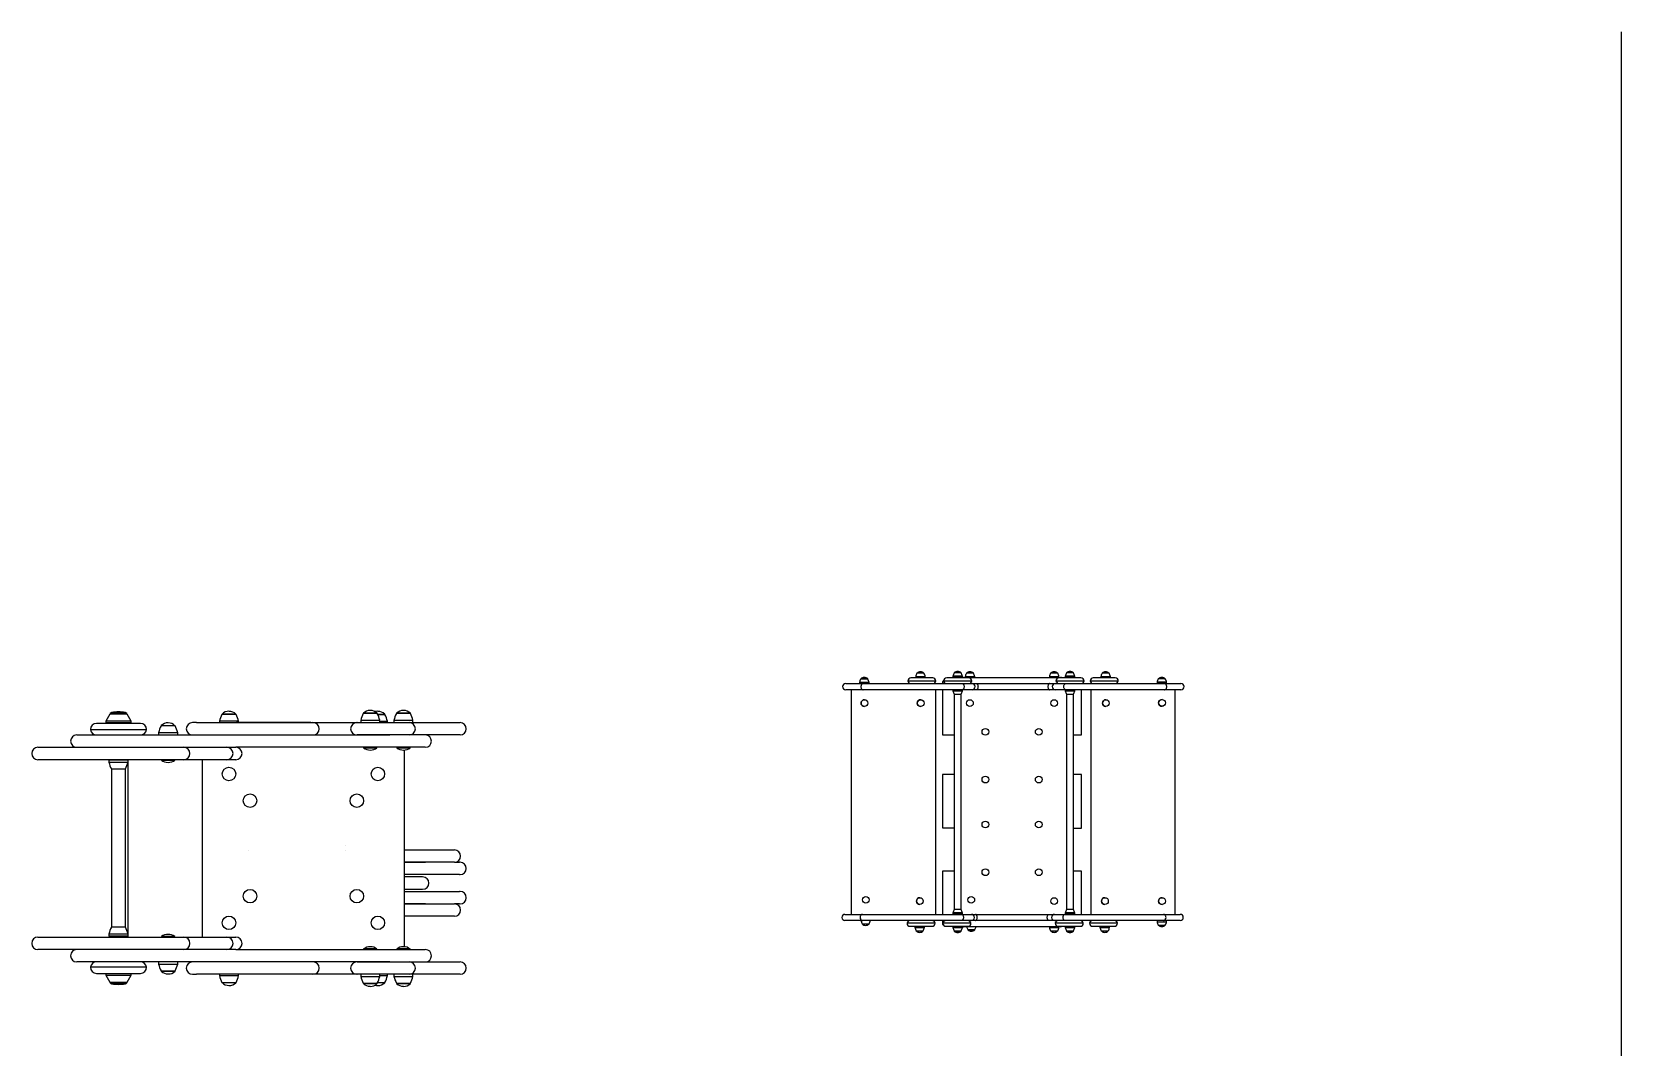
# Model space of a CAD drawing. Header units: millimetres. Extents: x 1089 to 46270, y 1624 to 35257.
# Drawn here: x 1094.917 to 1097.746, y 1653.813 to 1655.621 of the extents above; entities that cross this region are included whole.
import ezdxf

# ---------------------------------------------------------------- set-up
doc = ezdxf.new("R2010")
doc.units = ezdxf.units.MM
doc.layers.add('www.cad-blocks.net', color=7, linetype='Continuous')

# ---------------------------------------------------------------- blocks, each defined once
blk = doc.blocks.new('A$C5CC1754D')
at = {"ltscale": 25.4}
for p, q in [((0.3235, 0.9069), (0.2455, 0.9069)), ((0.2627, 0.9109), (0.2627, 0.9069)), ((0.2967, 0.9109), (0.2627, 0.9109)), ((0.2922, 0.9229), (0.2672, 0.9229)), ((0.2674, 0.9234), (0.2674, 0.9228)), ((0.2919, 0.9234), (0.2674, 0.9234)), ((0.2919, 0.9228), (0.2919, 0.9234)), ((0.2967, 0.9069), (0.2967, 0.9109)), ((0.4511, 0.9069), (0.3731, 0.9069)), ((0.3951, 0.9124), (0.3951, 0.9084)), ((0.4291, 0.9124), (0.3951, 0.9124)), ((0.4291, 0.9084), (0.3951, 0.9084)), ((0.4246, 0.9244), (0.3996, 0.9244)), ((0.3998, 0.9249), (0.3998, 0.9244)), ((0.4243, 0.9249), (0.3998, 0.9249)), ((0.4043, 0.9084), (0.4043, 0.9069)), ((0.4198, 0.9069), (0.4198, 0.9084)), ((0.4243, 0.9244), (0.4243, 0.9249)), ((0.4291, 0.9084), (0.4291, 0.9124)), ((0.4329, 0.9084), (0.4637, 0.9084)), ((0.4727, 0.9109), (0.4387, 0.9109)), ((0.4387, 0.9109), (0.4387, 0.9084)), ((0.4682, 0.9229), (0.4432, 0.9229)), ((0.4679, 0.9234), (0.4434, 0.9234)), ((0.4434, 0.9234), (0.4434, 0.9229)), ((0.4637, 0.9084), (0.748, 0.9084)), ((0.4679, 0.9229), (0.4679, 0.9234)), ((0.4727, 0.9084), (0.4727, 0.9109)), ((0.7386, 0.9109), (0.7386, 0.9084)), ((0.7726, 0.9109), (0.7386, 0.9109)), ((0.7681, 0.9229), (0.7431, 0.9229)), ((0.7679, 0.9234), (0.7434, 0.9234)), ((0.7434, 0.9234), (0.7434, 0.9228)), ((0.748, 0.9084), (0.7783, 0.9084)), ((0.7679, 0.9228), (0.7679, 0.9234)), ((0.7726, 0.9084), (0.7726, 0.9109)), ((0.8511, 0.9069), (0.7731, 0.9069)), ((0.7951, 0.9124), (0.7951, 0.9084)), ((0.8291, 0.9124), (0.7951, 0.9124)), ((0.8291, 0.9084), (0.7951, 0.9084)), ((0.8246, 0.9244), (0.7996, 0.9244)), ((0.7998, 0.9249), (0.7998, 0.9244)), ((0.8243, 0.9249), (0.7998, 0.9249)), ((0.8043, 0.9084), (0.8043, 0.9069)), ((0.8198, 0.9069), (0.8198, 0.9084)), ((0.8243, 0.9244), (0.8243, 0.9249)), ((0.8291, 0.9084), (0.8291, 0.9124)), ((0.9728, 0.9069), (0.8948, 0.9069)), ((0.9216, 0.9109), (0.9216, 0.9069)), ((0.9556, 0.9109), (0.9216, 0.9109)), ((0.9511, 0.9229), (0.9261, 0.9229)), ((0.9263, 0.9234), (0.9263, 0.9228)), ((0.9508, 0.9234), (0.9263, 0.9234)), ((0.9508, 0.9228), (0.9508, 0.9234)), ((0.9556, 0.9069), (0.9556, 0.9109)), ((0.0137, 0.8864), (0.076, 0.8864)), ((0.076, 0.8644), (0.0137, 0.8644)), ((0.0326, 0.8644), (0.0326, 0.0645)), ((0.0625, 0.8904), (0.0625, 0.8864)), ((0.0965, 0.8904), (0.0625, 0.8904)), ((0.092, 0.9024), (0.067, 0.9024)), ((0.0673, 0.9029), (0.0673, 0.9023)), ((0.0918, 0.9029), (0.0673, 0.9029)), ((0.076, 0.8864), (0.4282, 0.8864)), ((0.4282, 0.8644), (0.076, 0.8644)), ((0.0918, 0.9023), (0.0918, 0.9029)), ((0.0965, 0.8864), (0.0965, 0.8904)), ((0.2345, 0.8959), (0.3345, 0.8959)), ((0.3326, 0.8644), (0.3326, 0.0645)), ((0.3627, 0.8936), (0.3575, 0.8936)), ((0.3575, 0.8936), (0.3575, 0.8864)), ((0.3575, 0.8936), (0.3575, 0.8936)), ((0.3575, 0.8936), (0.3575, 0.8864)), ((0.3575, 0.8644), (0.3575, 0.7037)), ((0.3575, 0.8644), (0.3575, 0.7037)), ((0.3621, 0.8959), (0.4621, 0.8959)), ((0.3951, 0.8644), (0.3951, 0.8604)), ((0.3951, 0.8604), (0.4291, 0.8604)), ((0.4282, 0.8864), (0.4636, 0.8864)), ((0.4636, 0.8644), (0.4282, 0.8644)), ((0.4291, 0.8604), (0.4291, 0.8644)), ((0.4784, 0.8644), (0.4322, 0.8644)), ((0.4512, 0.8864), (0.4784, 0.8864)), ((0.4784, 0.8864), (0.7395, 0.8864)), ((0.7395, 0.8644), (0.4784, 0.8644)), ((0.7395, 0.8864), (0.773, 0.8864)), ((0.7875, 0.8644), (0.7395, 0.8644)), ((0.7597, 0.8864), (0.7967, 0.8864)), ((0.7967, 0.8644), (0.7597, 0.8644)), ((0.7621, 0.8959), (0.8621, 0.8959)), ((0.773, 0.8864), (0.7967, 0.8864)), ((0.7951, 0.8644), (0.7951, 0.8604)), ((0.7951, 0.8604), (0.8291, 0.8604)), ((0.7967, 0.8864), (1.1478, 0.8864)), ((1.1478, 0.8644), (0.7967, 0.8644)), ((0.8291, 0.8604), (0.8291, 0.8644)), ((0.8525, 0.8864), (0.8525, 0.8865)), ((0.8525, 0.7036), (0.8525, 0.8644)), ((0.8838, 0.8959), (0.9838, 0.8959)), ((0.8869, 0.0645), (0.8869, 0.8644)), ((1.1558, 0.8909), (1.1218, 0.8909)), ((1.1218, 0.8909), (1.1218, 0.8869)), ((1.1558, 0.8869), (1.1218, 0.8869)), ((1.1513, 0.9029), (1.1263, 0.9029)), ((1.151, 0.9034), (1.1265, 0.9034)), ((1.1265, 0.9034), (1.1265, 0.9028)), ((1.1332, 0.8864), (1.1332, 0.8869)), ((1.1444, 0.8864), (1.1444, 0.8869)), ((1.1478, 0.8864), (1.2069, 0.8864)), ((1.2069, 0.8644), (1.1478, 0.8644)), ((1.151, 0.9028), (1.151, 0.9034)), ((1.1558, 0.8869), (1.1558, 0.8909)), ((1.1869, 0.0645), (1.1869, 0.8644)), ((0.0802, 0.8289), (0.0802, 0.8289)), ((0.0802, 0.8049), (0.0802, 0.8049)), ((0.2804, 0.8289), (0.2804, 0.8289)), ((0.2804, 0.8049), (0.2804, 0.8049)), ((0.3996, 0.8484), (0.3996, 0.0815)), ((0.3996, 0.8484), (0.4246, 0.8484)), ((0.4246, 0.0815), (0.4246, 0.8484)), ((0.7996, 0.8484), (0.7996, 0.0815)), ((0.7996, 0.8484), (0.8246, 0.8484)), ((0.8246, 0.0815), (0.8246, 0.8484)), ((0.9393, 0.8289), (0.9393, 0.8289)), ((0.9393, 0.8049), (0.9393, 0.8049)), ((1.1395, 0.8294), (1.1395, 0.8294)), ((1.1395, 0.8054), (1.1395, 0.8054)), ((0.3575, 0.7037), (0.3575, 0.7037)), ((0.3575, 0.7037), (0.3996, 0.7037)), ((0.3575, 0.7037), (0.3996, 0.7037)), ((0.8246, 0.7036), (0.8525, 0.7036)), ((0.8246, 0.7036), (0.8525, 0.7036)), ((0.8525, 0.7036), (0.8525, 0.7036)), ((0.3575, 0.562), (0.3575, 0.562)), ((0.3575, 0.562), (0.3575, 0.3721)), ((0.3575, 0.562), (0.3575, 0.3721)), ((0.3996, 0.562), (0.3575, 0.562)), ((0.8525, 0.562), (0.8246, 0.562)), ((0.8525, 0.372), (0.8525, 0.562)), ((0.3575, 0.3721), (0.3996, 0.3721)), ((0.3575, 0.3721), (0.3575, 0.3721)), ((0.3575, 0.3721), (0.3996, 0.3721)), ((0.8246, 0.372), (0.8525, 0.372)), ((0.8246, 0.372), (0.8525, 0.372)), ((0.8525, 0.372), (0.8525, 0.372)), ((0.3575, 0.2181), (0.3575, 0.0645)), ((0.3575, 0.2181), (0.3575, 0.0645)), ((0.3575, 0.2181), (0.3575, 0.2181)), ((0.3996, 0.2181), (0.3575, 0.2181)), ((0.8525, 0.2181), (0.8246, 0.2181)), ((0.8524, 0.0645), (0.8525, 0.2181)), ((0.2776, 0.124), (0.2776, 0.124)), ((0.9364, 0.124), (0.9364, 0.124)), ((1.1395, 0.124), (1.1395, 0.124)), ((0.011, 0.0645), (0.0733, 0.0645)), ((0.0733, 0.0645), (0.4256, 0.0645)), ((0.2776, 0.1), (0.2776, 0.1)), ((0.4291, 0.0695), (0.3951, 0.0695)), ((0.3951, 0.0695), (0.3951, 0.0655)), ((0.4291, 0.0655), (0.3951, 0.0655)), ((0.4246, 0.0815), (0.3996, 0.0815)), ((0.4028, 0.0655), (0.4028, 0.0645)), ((0.4213, 0.0645), (0.4213, 0.0655)), ((0.4256, 0.0645), (0.4609, 0.0645)), ((0.4291, 0.0655), (0.4291, 0.0695)), ((0.4296, 0.0645), (0.4757, 0.0645)), ((0.4757, 0.0645), (0.7368, 0.0645)), ((0.7368, 0.0645), (0.7848, 0.0645)), ((0.7571, 0.0645), (0.794, 0.0645)), ((0.794, 0.0645), (1.1452, 0.0645)), ((0.8291, 0.0695), (0.7951, 0.0695)), ((0.7951, 0.0695), (0.7951, 0.0655)), ((0.8291, 0.0655), (0.7951, 0.0655)), ((0.8246, 0.0815), (0.7996, 0.0815)), ((0.8028, 0.0655), (0.8028, 0.0645)), ((0.8213, 0.0645), (0.8213, 0.0655)), ((0.8291, 0.0655), (0.8291, 0.0695)), ((0.9364, 0.1), (0.9364, 0.1)), ((1.1395, 0.1), (1.1395, 0.1)), ((1.1452, 0.0645), (1.2043, 0.0645)), ((0.0733, 0.0425), (0.011, 0.0425)), ((0.0719, 0.0309), (0.0969, 0.0309)), ((0.0721, 0.031), (0.0721, 0.0304)), ((0.0721, 0.0304), (0.0966, 0.0304)), ((0.4256, 0.0425), (0.0733, 0.0425)), ((0.0966, 0.0304), (0.0966, 0.031)), ((0.3318, 0.033), (0.2318, 0.033)), ((0.2428, 0.022), (0.3208, 0.022)), ((0.2599, 0.022), (0.2599, 0.018)), ((0.2599, 0.018), (0.2939, 0.018)), ((0.2644, 0.006), (0.2894, 0.006)), ((0.2647, 0.0062), (0.2647, 0.0055)), ((0.2647, 0.0055), (0.2892, 0.0055)), ((0.2892, 0.0055), (0.2892, 0.0062)), ((0.2939, 0.018), (0.2939, 0.022)), ((0.3575, 0.0425), (0.3575, 0.0281)), ((0.3575, 0.0425), (0.3575, 0.0281)), ((0.3575, 0.0281), (0.3606, 0.0281)), ((0.3575, 0.0281), (0.3575, 0.0281)), ((0.3575, 0.0281), (0.3606, 0.0281)), ((0.4594, 0.033), (0.3595, 0.033)), ((0.3705, 0.022), (0.4484, 0.022)), ((0.3951, 0.0215), (0.4291, 0.0215)), ((0.3951, 0.0215), (0.3951, 0.0175)), ((0.3951, 0.0175), (0.4291, 0.0175)), ((0.3996, 0.0055), (0.4246, 0.0055)), ((0.3998, 0.0055), (0.3998, 0.005)), ((0.3998, 0.005), (0.4243, 0.005)), ((0.4024, 0.022), (0.4024, 0.0215)), ((0.4217, 0.0215), (0.4217, 0.022)), ((0.4243, 0.005), (0.4243, 0.0055)), ((0.4609, 0.0425), (0.4256, 0.0425)), ((0.4485, 0.0425), (0.4256, 0.0425)), ((0.4291, 0.0175), (0.4291, 0.0215)), ((0.4637, 0.0205), (0.4329, 0.0205)), ((0.448, 0.0104), (0.473, 0.0104)), ((0.4483, 0.0104), (0.4483, 0.0099)), ((0.4483, 0.0099), (0.4728, 0.0099)), ((0.4757, 0.0425), (0.4485, 0.0425)), ((0.748, 0.0205), (0.4637, 0.0205)), ((0.4728, 0.0099), (0.4728, 0.0104)), ((0.7368, 0.0425), (0.4757, 0.0425)), ((0.7703, 0.0425), (0.7368, 0.0425)), ((0.7386, 0.0205), (0.7386, 0.018)), ((0.7386, 0.018), (0.7726, 0.018)), ((0.7431, 0.006), (0.7681, 0.006)), ((0.7434, 0.0062), (0.7434, 0.0055)), ((0.7434, 0.0055), (0.7679, 0.0055)), ((0.7783, 0.0205), (0.748, 0.0205)), ((0.794, 0.0425), (0.7571, 0.0425)), ((0.8594, 0.033), (0.7594, 0.033)), ((0.7679, 0.0055), (0.7679, 0.0062)), ((0.7704, 0.022), (0.8484, 0.022)), ((0.7726, 0.018), (0.7726, 0.0205)), ((1.1452, 0.0425), (0.794, 0.0425)), ((0.7951, 0.0215), (0.8291, 0.0215)), ((0.7951, 0.0215), (0.7951, 0.0175)), ((0.7951, 0.0175), (0.8291, 0.0175)), ((0.7996, 0.0055), (0.8246, 0.0055)), ((0.7998, 0.0055), (0.7998, 0.005)), ((0.7998, 0.005), (0.8243, 0.005)), ((0.8024, 0.022), (0.8024, 0.0215)), ((0.8217, 0.0215), (0.8217, 0.022)), ((0.8243, 0.005), (0.8243, 0.0055)), ((0.8291, 0.0175), (0.8291, 0.0215)), ((0.8524, 0.0418), (0.8524, 0.0425)), ((0.9811, 0.033), (0.8812, 0.033)), ((0.8922, 0.022), (0.9701, 0.022)), ((0.9187, 0.022), (0.9187, 0.018)), ((0.9187, 0.018), (0.9527, 0.018)), ((0.9232, 0.006), (0.9482, 0.006)), ((0.9235, 0.0062), (0.9235, 0.0055)), ((0.9235, 0.0055), (0.948, 0.0055)), ((0.948, 0.0055), (0.948, 0.0062)), ((0.9527, 0.018), (0.9527, 0.022)), ((1.1218, 0.0425), (1.1218, 0.0385)), ((1.1218, 0.0385), (1.1558, 0.0385)), ((1.1263, 0.0265), (1.1513, 0.0265)), ((1.1265, 0.0266), (1.1265, 0.026)), ((1.1265, 0.026), (1.151, 0.026)), ((1.2043, 0.0425), (1.1452, 0.0425)), ((1.151, 0.026), (1.151, 0.0267)), ((1.1558, 0.0385), (1.1558, 0.0425))]:
    blk.add_line(p, q, dxfattribs=at)
for centre in [(0.4557, 0.8169), (0.7556, 0.8169), (0.5107, 0.7144), (0.7006, 0.7144), (0.5107, 0.5445), (0.7006, 0.5445), (0.5107, 0.3845), (0.7006, 0.3845), (0.5107, 0.2145), (0.7006, 0.2145), (0.4605, 0.1164), (0.7556, 0.112)]:
    blk.add_circle(centre, 0.012, dxfattribs=at)
for centre, radius, start, end in [((0.079, 0.8917), 0.0162, 88.09, 136.317), ((0.0802, 0.892), 0.0159, 43.2746, 92.3185), ((0.2455, 0.8959), 0.011, 90, 180), ((0.3095, 0.9002), 0.048, 151.7738, 167.1141), ((0.2791, 0.9122), 0.0162, 88.09, 136.317), ((0.2803, 0.9125), 0.0159, 43.2746, 92.3185), ((0.2498, 0.9002), 0.0481, 12.9034, 28.2087), ((0.3235, 0.8959), 0.011, 0, 90), ((0.3731, 0.8959), 0.011, 90, 180), ((0.4419, 0.9017), 0.048, 151.7738, 167.1141), ((0.4115, 0.9137), 0.0162, 88.09, 136.317), ((0.4127, 0.914), 0.0159, 43.2746, 92.3185), ((0.3822, 0.9017), 0.0481, 12.9034, 28.2087), ((0.4329, 0.8974), 0.011, 90, 120.2727), ((0.4855, 0.9002), 0.048, 151.7738, 167.1141), ((0.4551, 0.9122), 0.0162, 88.09, 136.317), ((0.4511, 0.8959), 0.011, 0, 90), ((0.4563, 0.9125), 0.0159, 43.2746, 92.3185), ((0.4258, 0.9002), 0.0481, 12.9034, 28.2087), ((0.7854, 0.9002), 0.048, 151.7738, 167.1141), ((0.7551, 0.9122), 0.0162, 88.09, 136.317), ((0.7563, 0.9125), 0.0159, 43.2746, 92.3185), ((0.7731, 0.8959), 0.011, 90, 180), ((0.7257, 0.9002), 0.0481, 12.9034, 28.2087), ((0.7783, 0.8974), 0.011, 59.7274, 90), ((0.8419, 0.9017), 0.048, 151.7738, 167.1141), ((0.8115, 0.9137), 0.0162, 88.09, 136.317), ((0.8127, 0.914), 0.0159, 43.2746, 92.3185), ((0.7822, 0.9017), 0.0481, 12.9034, 28.2087), ((0.8511, 0.8959), 0.011, 0, 90), ((0.8948, 0.8959), 0.011, 90, 180), ((0.9684, 0.9002), 0.048, 151.7738, 167.1141), ((0.938, 0.9122), 0.0162, 88.09, 136.317), ((0.9392, 0.9125), 0.0159, 43.2746, 92.3185), ((0.9087, 0.9002), 0.0481, 12.9034, 28.2087), ((0.9728, 0.8959), 0.011, 0, 90), ((1.1382, 0.8922), 0.0162, 88.09, 136.317), ((1.1394, 0.8925), 0.0159, 43.2746, 92.3185), ((0.0137, 0.8754), 0.011, 90, 270), ((0.1093, 0.8797), 0.048, 151.7738, 167.1141), ((0.0496, 0.8797), 0.0481, 12.9034, 28.2087), ((0.2454, 0.8974), 0.011, 187.8375, 270), ((0.3236, 0.8974), 0.011, 270, 352.1625), ((0.373, 0.8974), 0.011, 187.8375, 270), ((0.442, 0.8712), 0.0481, 192.9034, 208.2087), ((0.3823, 0.8711), 0.048, 331.7738, 347.1141), ((0.4512, 0.8974), 0.011, 270, 352.1625), ((0.4636, 0.8754), 0.011, 270, 90), ((0.7597, 0.8754), 0.011, 90, 270), ((0.773, 0.8974), 0.011, 187.8375, 270), ((0.842, 0.8712), 0.0481, 192.9034, 208.2087), ((0.7823, 0.8711), 0.048, 331.7738, 347.1141), ((0.8512, 0.8974), 0.011, 270, 352.1625), ((0.8947, 0.8974), 0.011, 187.8375, 270), ((0.9729, 0.8974), 0.011, 270, 352.1625), ((1.1686, 0.8802), 0.048, 151.7738, 167.1141), ((1.1089, 0.8802), 0.0481, 12.9034, 28.2087), ((1.2069, 0.8754), 0.011, 270, 90), ((0.011, 0.0535), 0.011, 90, 270), ((0.4419, 0.0588), 0.048, 151.7738, 167.1141), ((0.3822, 0.0587), 0.0481, 12.9034, 28.2087), ((0.4609, 0.0535), 0.011, 270, 90), ((0.7571, 0.0535), 0.011, 90, 270), ((0.8419, 0.0588), 0.048, 151.7738, 167.1141), ((0.7822, 0.0587), 0.0481, 12.9034, 28.2087), ((1.2043, 0.0535), 0.011, 270, 90), ((0.1143, 0.0536), 0.0481, 192.9034, 208.2087), ((0.0837, 0.0413), 0.0159, 223.2746, 272.3185), ((0.0849, 0.0416), 0.0162, 268.09, 316.317), ((0.0546, 0.0536), 0.048, 331.7738, 347.1141), ((0.2427, 0.0315), 0.011, 90, 172.1625), ((0.2428, 0.033), 0.011, 180, 270), ((0.3068, 0.0287), 0.0481, 192.9034, 208.2087), ((0.2763, 0.0164), 0.0159, 223.2746, 272.3185), ((0.2775, 0.0167), 0.0162, 268.09, 316.317), ((0.2471, 0.0287), 0.048, 331.7738, 347.1141), ((0.3208, 0.033), 0.011, 270, 0), ((0.3209, 0.0315), 0.011, 7.8375, 90), ((0.3704, 0.0315), 0.011, 90, 172.1625), ((0.3705, 0.033), 0.011, 180, 270), ((0.442, 0.0282), 0.0481, 192.9034, 208.2087), ((0.4114, 0.0159), 0.0159, 223.2746, 272.3185), ((0.4126, 0.0162), 0.0162, 268.09, 316.317), ((0.3823, 0.0282), 0.048, 331.7738, 347.1141), ((0.4329, 0.0315), 0.011, 239.7274, 245.38), ((0.4329, 0.0315), 0.011, 249.8461, 270), ((0.4904, 0.0331), 0.0481, 195.2346, 208.2087), ((0.4599, 0.0208), 0.0159, 223.2746, 272.3185), ((0.4484, 0.033), 0.011, 270, 0), ((0.4485, 0.0315), 0.011, 7.8375, 90), ((0.4611, 0.0211), 0.0162, 268.09, 316.317), ((0.4307, 0.0331), 0.048, 331.7738, 344.7889), ((0.7855, 0.0287), 0.0481, 192.9034, 208.2087), ((0.755, 0.0164), 0.0159, 223.2746, 272.3185), ((0.7562, 0.0167), 0.0162, 268.09, 316.317), ((0.7703, 0.0315), 0.011, 90, 172.1625), ((0.7704, 0.033), 0.011, 180, 270), ((0.7258, 0.0287), 0.048, 331.7738, 347.1141), ((0.7783, 0.0315), 0.011, 270, 300.2727), ((0.842, 0.0282), 0.0481, 192.9034, 208.2087), ((0.8114, 0.0159), 0.0159, 223.2746, 272.3185), ((0.8126, 0.0162), 0.0162, 268.09, 316.317), ((0.7823, 0.0282), 0.048, 331.7738, 347.1141), ((0.8484, 0.033), 0.011, 270, 0), ((0.8485, 0.0315), 0.011, 7.8375, 90), ((0.8921, 0.0315), 0.011, 90, 172.1625), ((0.8922, 0.033), 0.011, 180, 270), ((0.9656, 0.0287), 0.0481, 192.9034, 208.2087), ((0.9351, 0.0164), 0.0159, 223.2746, 272.3185), ((0.9363, 0.0167), 0.0162, 268.09, 316.317), ((0.9059, 0.0287), 0.048, 331.7738, 347.1141), ((0.9701, 0.033), 0.011, 270, 0), ((0.9703, 0.0315), 0.011, 7.8375, 90), ((1.1687, 0.0492), 0.0481, 192.9034, 208.2087), ((1.1381, 0.0369), 0.0159, 223.2746, 272.3185), ((1.1393, 0.0372), 0.0162, 268.09, 316.317), ((1.109, 0.0492), 0.048, 331.7738, 347.1141)]:
    blk.add_arc(centre, radius, start, end, dxfattribs=at)
for centre, major_axis, start_param, end_param in [((0.0802, 0.8169), (0, 0.012), 0, 3.141591), ((0.2804, 0.8169), (0, 0.012), 0, 3.141591), ((0.9393, 0.8169), (0, 0.012), 0, 3.141591), ((1.1395, 0.8174), (0, 0.012), 0, 3.141591), ((0.2776, 0.112), (0, 0.012), 0, 3.141591), ((0.2852, 0.112), (0, 0.005), 4.107773, 5.317005), ((0.285, 0.112), (0, 0.005), 4.236299, 5.188479), ((0.9364, 0.112), (0, 0.012), 0, 3.141591), ((1.1395, 0.112), (0, 0.012), 0, 3.141591)]:
    blk.add_ellipse(centre, major_axis=major_axis, ratio=0.99995, start_param=start_param, end_param=end_param, dxfattribs=at)
for centre in [(0.0802, 0.8169), (0.0802, 0.8169), (0.2804, 0.8169), (0.2804, 0.8169), (0.9393, 0.8169), (0.9393, 0.8169), (1.1395, 0.8174), (1.1395, 0.8174), (0.0851, 0.1164), (0.2776, 0.112), (0.2776, 0.112), (0.9364, 0.112), (0.9364, 0.112), (1.1395, 0.112), (1.1395, 0.112)]:
    blk.add_ellipse(centre, major_axis=(0, 0.012), ratio=0.99995, dxfattribs=at)
for points, knots in [([(0.076, 0.8864), (0.0749, 0.8864), (0.0738, 0.8861), (0.0718, 0.885), (0.0708, 0.8842), (0.0685, 0.8812), (0.0676, 0.8783), (0.0676, 0.874), (0.0678, 0.8725), (0.0686, 0.8699), (0.0693, 0.8687), (0.0708, 0.8666), (0.0718, 0.8658), (0.0738, 0.8647), (0.0749, 0.8644), (0.076, 0.8644)], [0, 0, 0, 0, 0.125, 0.125, 0.25, 0.25, 0.5, 0.5, 0.625, 0.625, 0.75, 0.75, 0.875, 0.875, 1, 1, 1, 1]), ([(0.4282, 0.8864), (0.4291, 0.8864), (0.43, 0.8861), (0.4317, 0.885), (0.4324, 0.8842), (0.4337, 0.8822), (0.4342, 0.881), (0.4349, 0.8783), (0.4351, 0.8769), (0.4351, 0.874), (0.4349, 0.8725), (0.4342, 0.8699), (0.4337, 0.8687), (0.4324, 0.8666), (0.4317, 0.8658), (0.43, 0.8647), (0.4291, 0.8644), (0.4282, 0.8644)], [0, 0, 0, 0, 0.125, 0.125, 0.25, 0.25, 0.375, 0.375, 0.5, 0.5, 0.625, 0.625, 0.75, 0.75, 0.875, 0.875, 1, 1, 1, 1]), ([(0.4784, 0.8864), (0.4792, 0.8864), (0.48, 0.8861), (0.4815, 0.885), (0.4822, 0.8842), (0.4833, 0.8822), (0.4838, 0.881), (0.4844, 0.8783), (0.4845, 0.8769), (0.4845, 0.874), (0.4844, 0.8725), (0.4838, 0.8699), (0.4833, 0.8687), (0.4822, 0.8666), (0.4815, 0.8658), (0.48, 0.8647), (0.4792, 0.8644), (0.4784, 0.8644)], [0, 0, 0, 0, 0.125, 0.125, 0.25, 0.25, 0.375, 0.375, 0.5, 0.5, 0.625, 0.625, 0.75, 0.75, 0.875, 0.875, 1, 1, 1, 1]), ([(0.7395, 0.8864), (0.7387, 0.8864), (0.7379, 0.8861), (0.7365, 0.885), (0.7358, 0.8842), (0.7347, 0.8822), (0.7343, 0.881), (0.7337, 0.8783), (0.7335, 0.8769), (0.7335, 0.874), (0.7337, 0.8725), (0.7343, 0.8699), (0.7347, 0.8687), (0.7358, 0.8666), (0.7365, 0.8658), (0.7379, 0.8647), (0.7387, 0.8644), (0.7395, 0.8644)], [0, 0, 0, 0, 0.125, 0.125, 0.25, 0.25, 0.375, 0.375, 0.5, 0.5, 0.625, 0.625, 0.75, 0.75, 0.875, 0.875, 1, 1, 1, 1]), ([(0.7967, 0.8644), (0.7958, 0.8644), (0.7949, 0.8647), (0.7934, 0.8658), (0.7926, 0.8666), (0.7914, 0.8687), (0.7909, 0.8699), (0.7902, 0.8725), (0.7901, 0.874), (0.7901, 0.8769), (0.7902, 0.8783), (0.7909, 0.881), (0.7914, 0.8822), (0.7926, 0.8842), (0.7934, 0.885), (0.795, 0.8861), (0.7958, 0.8864), (0.7967, 0.8864)], [0, 0, 0, 0, 0.125, 0.125, 0.25, 0.25, 0.375, 0.375, 0.5, 0.5, 0.625, 0.625, 0.75, 0.75, 0.875, 0.875, 1, 1, 1, 1]), ([(1.1478, 0.8644), (1.149, 0.8644), (1.1501, 0.8647), (1.1521, 0.8658), (1.1531, 0.8666), (1.1547, 0.8687), (1.1553, 0.8699), (1.1562, 0.8725), (1.1564, 0.874), (1.1564, 0.8783), (1.1555, 0.8812), (1.1531, 0.8842), (1.1521, 0.885), (1.1501, 0.8861), (1.149, 0.8864), (1.1478, 0.8864)], [0, 0, 0, 0, 0.125, 0.125, 0.25, 0.25, 0.375, 0.375, 0.5, 0.5, 0.75, 0.75, 0.875, 0.875, 1, 1, 1, 1]), ([(0.0733, 0.0645), (0.0722, 0.0645), (0.0711, 0.0642), (0.0691, 0.0631), (0.0682, 0.0623), (0.0666, 0.0603), (0.066, 0.059), (0.0651, 0.0564), (0.0649, 0.0549), (0.0649, 0.0506), (0.0658, 0.0477), (0.0682, 0.0447), (0.0691, 0.0439), (0.0711, 0.0428), (0.0722, 0.0425), (0.0733, 0.0425)], [0, 0, 0, 0, 0.125, 0.125, 0.25, 0.25, 0.375, 0.375, 0.5, 0.5, 0.75, 0.75, 0.875, 0.875, 1, 1, 1, 1]), ([(0.4256, 0.0645), (0.4265, 0.0645), (0.4274, 0.0642), (0.429, 0.0631), (0.4298, 0.0623), (0.431, 0.0603), (0.4315, 0.059), (0.4322, 0.0564), (0.4324, 0.0549), (0.4324, 0.052), (0.4322, 0.0506), (0.4315, 0.048), (0.431, 0.0467), (0.4298, 0.0447), (0.429, 0.0439), (0.4274, 0.0428), (0.4265, 0.0425), (0.4256, 0.0425)], [0, 0, 0, 0, 0.125, 0.125, 0.25, 0.25, 0.375, 0.375, 0.5, 0.5, 0.625, 0.625, 0.75, 0.75, 0.875, 0.875, 1, 1, 1, 1]), ([(0.4757, 0.0425), (0.4765, 0.0425), (0.4773, 0.0428), (0.4788, 0.0439), (0.4795, 0.0447), (0.4806, 0.0467), (0.4811, 0.048), (0.4817, 0.0506), (0.4819, 0.052), (0.4819, 0.0549), (0.4817, 0.0564), (0.4811, 0.059), (0.4807, 0.0603), (0.4795, 0.0623), (0.4788, 0.0631), (0.4774, 0.0642), (0.4765, 0.0645), (0.4757, 0.0645)], [0, 0, 0, 0, 0.125, 0.125, 0.25, 0.25, 0.375, 0.375, 0.5, 0.5, 0.625, 0.625, 0.75, 0.75, 0.875, 0.875, 1, 1, 1, 1]), ([(0.7368, 0.0425), (0.7361, 0.0425), (0.7353, 0.0428), (0.7338, 0.0439), (0.7332, 0.0447), (0.7321, 0.0467), (0.7316, 0.048), (0.731, 0.0506), (0.7309, 0.052), (0.7309, 0.0549), (0.731, 0.0564), (0.7316, 0.059), (0.7321, 0.0603), (0.7332, 0.0623), (0.7338, 0.0631), (0.7353, 0.0642), (0.7361, 0.0645), (0.7368, 0.0645)], [0, 0, 0, 0, 0.125, 0.125, 0.25, 0.25, 0.375, 0.375, 0.5, 0.5, 0.625, 0.625, 0.75, 0.75, 0.875, 0.875, 1, 1, 1, 1]), ([(0.794, 0.0425), (0.7932, 0.0425), (0.7923, 0.0428), (0.7907, 0.0439), (0.79, 0.0447), (0.7887, 0.0467), (0.7882, 0.048), (0.7876, 0.0506), (0.7874, 0.052), (0.7874, 0.0549), (0.7876, 0.0564), (0.7882, 0.059), (0.7887, 0.0603), (0.79, 0.0623), (0.7907, 0.0631), (0.7923, 0.0642), (0.7932, 0.0645), (0.794, 0.0645)], [0, 0, 0, 0, 0.125, 0.125, 0.25, 0.25, 0.375, 0.375, 0.5, 0.5, 0.625, 0.625, 0.75, 0.75, 0.875, 0.875, 1, 1, 1, 1]), ([(1.1452, 0.0425), (1.1463, 0.0425), (1.1474, 0.0428), (1.1495, 0.0439), (1.1504, 0.0447), (1.1528, 0.0477), (1.1537, 0.0506), (1.1537, 0.0549), (1.1535, 0.0564), (1.1526, 0.059), (1.152, 0.0603), (1.1504, 0.0623), (1.1495, 0.0631), (1.1474, 0.0642), (1.1463, 0.0645), (1.1452, 0.0645)], [0, 0, 0, 0, 0.125, 0.125, 0.25, 0.25, 0.5, 0.5, 0.625, 0.625, 0.75, 0.75, 0.875, 0.875, 1, 1, 1, 1])]:
    blk.add_open_spline(points, degree=3, knots=knots, dxfattribs=at)
blk = doc.blocks.new('A$C4ED957D5')
blk.add_blockref('A$C5CC1754D', (0, 0))
blk = doc.blocks.new('A$C02D25B98')
at = {"ltscale": 25.4}
for p, q in [((0.1388, 0.4846), (0.1318, 0.472)), ((0.1698, 0.4846), (0.1388, 0.4846)), ((0.1423, 0.4876), (0.1393, 0.4856)), ((0.1393, 0.4856), (0.1393, 0.4846)), ((0.1693, 0.4856), (0.1393, 0.4856)), ((0.1663, 0.4876), (0.1423, 0.4876)), ((0.1693, 0.4856), (0.1663, 0.4876)), ((0.1693, 0.4846), (0.1693, 0.4856)), ((0.1768, 0.472), (0.1698, 0.4846)), ((0.3635, 0.484), (0.3385, 0.484)), ((0.3633, 0.4845), (0.3388, 0.4845)), ((0.3388, 0.4845), (0.3388, 0.484)), ((0.3633, 0.484), (0.3633, 0.4845)), ((0.6149, 0.4855), (0.5899, 0.4855)), ((0.5901, 0.486), (0.5901, 0.4855)), ((0.6146, 0.486), (0.5901, 0.486)), ((0.6146, 0.4855), (0.6146, 0.486)), ((0.6153, 0.4845), (0.6283, 0.4845)), ((0.6155, 0.484), (0.6285, 0.484)), ((0.6283, 0.484), (0.6283, 0.4845)), ((0.674, 0.4855), (0.649, 0.4855)), ((0.6493, 0.486), (0.6493, 0.4855)), ((0.6738, 0.486), (0.6493, 0.486)), ((0.6738, 0.4855), (0.6738, 0.486)), ((0.1043, 0.457), (0.2043, 0.457)), ((0.1933, 0.468), (0.1153, 0.468)), ((0.1318, 0.472), (0.1318, 0.469)), ((0.1768, 0.472), (0.1318, 0.472)), ((0.1768, 0.469), (0.1318, 0.469)), ((0.1488, 0.468), (0.1488, 0.469)), ((0.1598, 0.468), (0.1598, 0.469)), ((0.1768, 0.469), (0.1768, 0.472)), ((0.2552, 0.4635), (0.2302, 0.4635)), ((0.2304, 0.464), (0.2304, 0.4635)), ((0.2549, 0.464), (0.2304, 0.464)), ((0.2549, 0.4635), (0.2549, 0.464)), ((0.293, 0.4695), (0.286, 0.4695)), ((0.293, 0.4695), (0.4839, 0.4695)), ((0.334, 0.472), (0.334, 0.4695)), ((0.368, 0.472), (0.334, 0.472)), ((0.4964, 0.4695), (0.3643, 0.4695)), ((0.368, 0.4695), (0.368, 0.472)), ((0.4839, 0.4695), (0.5005, 0.4695)), ((0.5005, 0.4695), (0.5423, 0.4695)), ((0.5423, 0.4695), (0.5785, 0.4695)), ((0.5794, 0.4695), (0.5785, 0.4695)), ((0.5794, 0.4695), (0.6577, 0.4695)), ((0.5854, 0.4735), (0.5854, 0.4695)), ((0.6194, 0.4735), (0.5854, 0.4735)), ((0.6194, 0.4695), (0.6194, 0.4735)), ((0.6194, 0.472), (0.633, 0.472)), ((0.633, 0.4695), (0.633, 0.472)), ((0.6445, 0.4735), (0.6445, 0.4695)), ((0.6785, 0.4735), (0.6445, 0.4735)), ((0.6577, 0.4695), (0.6709, 0.4695)), ((0.6709, 0.4695), (0.6719, 0.4695)), ((0.6719, 0.4695), (0.7004, 0.4695)), ((0.6785, 0.4695), (0.6785, 0.4735)), ((0.7004, 0.4695), (0.7284, 0.4695)), ((0.7284, 0.4695), (0.7624, 0.4695)), ((0.011, 0.4255), (0.0311, 0.4255)), ((0.0311, 0.4255), (0.0728, 0.4255)), ((0.0728, 0.4255), (0.1038, 0.4255)), ((0.08, 0.4475), (0.0812, 0.4475)), ((0.0812, 0.4475), (0.0941, 0.4475)), ((0.0941, 0.4475), (0.1698, 0.4475)), ((0.1038, 0.4255), (0.1561, 0.4255)), ((0.1561, 0.4255), (0.179, 0.4255)), ((0.1698, 0.4475), (0.2261, 0.4475)), ((0.179, 0.4255), (0.2079, 0.4255)), ((0.2079, 0.4255), (0.237, 0.4255)), ((0.2257, 0.4515), (0.2257, 0.4475)), ((0.2597, 0.4515), (0.2257, 0.4515)), ((0.2261, 0.4475), (0.2977, 0.4475)), ((0.237, 0.4255), (0.2635, 0.4255)), ((0.2597, 0.4475), (0.2597, 0.4515)), ((0.2635, 0.4255), (0.2702, 0.4255)), ((0.2702, 0.4255), (0.2705, 0.4255)), ((0.2705, 0.4255), (0.2716, 0.4255)), ((0.2716, 0.4255), (0.2931, 0.4255)), ((0.2931, 0.4255), (0.3158, 0.4255)), ((0.2977, 0.4475), (0.3872, 0.4475)), ((0.3158, 0.4255), (0.3446, 0.4255)), ((0.3446, 0.4255), (0.3473, 0.4255)), ((0.3473, 0.4255), (0.3507, 0.4255)), ((0.3507, 0.4255), (0.3633, 0.4255)), ((0.3872, 0.4255), (0.3633, 0.4255)), ((0.3872, 0.4475), (0.4585, 0.4475)), ((0.4585, 0.4255), (0.3872, 0.4255)), ((0.4585, 0.4475), (0.524, 0.4475)), ((0.524, 0.4255), (0.4585, 0.4255)), ((0.524, 0.4475), (0.6372, 0.4475)), ((0.6372, 0.4255), (0.524, 0.4255)), ((0.6577, 0.4475), (0.5794, 0.4475)), ((0.5904, 0.4255), (0.5904, 0.4245)), ((0.5904, 0.4245), (0.6144, 0.4245)), ((0.6144, 0.4245), (0.6144, 0.4255)), ((0.6694, 0.4255), (0.6372, 0.4255)), ((0.6495, 0.4255), (0.6495, 0.4245)), ((0.6495, 0.4245), (0.6735, 0.4245)), ((0.6709, 0.4475), (0.6577, 0.4475)), ((0.6957, 0.4255), (0.6694, 0.4255)), ((0.6719, 0.4475), (0.6709, 0.4475)), ((0.7004, 0.4475), (0.6719, 0.4475)), ((0.6735, 0.4245), (0.6735, 0.4255)), ((0.7004, 0.4255), (0.6957, 0.4255)), ((0.7284, 0.4475), (0.7004, 0.4475)), ((0.7624, 0.4475), (0.7284, 0.4475)), ((0.0311, 0.4035), (0.011, 0.4035)), ((0.0728, 0.4035), (0.0311, 0.4035)), ((0.1038, 0.4035), (0.0728, 0.4035)), ((0.1561, 0.4035), (0.1038, 0.4035)), ((0.1373, 0.403), (0.1713, 0.403)), ((0.1373, 0.403), (0.1373, 0.399)), ((0.1373, 0.399), (0.1713, 0.399)), ((0.1468, 0.4035), (0.1468, 0.403)), ((0.1488, 0.4035), (0.1488, 0.403)), ((0.179, 0.4035), (0.1561, 0.4035)), ((0.1598, 0.4035), (0.1598, 0.403)), ((0.1713, 0.399), (0.1713, 0.403)), ((0.1718, 0.0875), (0.1718, 0.4035)), ((0.2079, 0.4035), (0.179, 0.4035)), ((0.237, 0.4035), (0.2079, 0.4035)), ((0.2307, 0.4035), (0.2307, 0.4025)), ((0.2307, 0.4025), (0.2547, 0.4025)), ((0.2635, 0.4035), (0.237, 0.4035)), ((0.2547, 0.4025), (0.2547, 0.4035)), ((0.2702, 0.4035), (0.2635, 0.4035)), ((0.2705, 0.4035), (0.2702, 0.4035)), ((0.2716, 0.4035), (0.2705, 0.4035)), ((0.2931, 0.4035), (0.2716, 0.4035)), ((0.3158, 0.4035), (0.2931, 0.4035)), ((0.3035, 0.4035), (0.3035, 0.0875)), ((0.3446, 0.4035), (0.3158, 0.4035)), ((0.3473, 0.4035), (0.3446, 0.4035)), ((0.3507, 0.4035), (0.3473, 0.4035)), ((0.3633, 0.4035), (0.3507, 0.4035)), ((0.6635, 0.0702), (0.6635, 0.4207)), ((0.1418, 0.387), (0.1668, 0.387)), ((0.1418, 0.387), (0.1418, 0.105)), ((0.1668, 0.105), (0.1668, 0.387)), ((0.6637, 0.2428), (0.7367, 0.2428)), ((0.7367, 0.2428), (0.7506, 0.2428)), ((0.7506, 0.2428), (0.7521, 0.2428)), ((0.7522, 0.2428), (0.7521, 0.2428)), ((0.6637, 0.2208), (0.6799, 0.2208)), ((0.7367, 0.2208), (0.6637, 0.2208)), ((0.6799, 0.1988), (0.6637, 0.1988)), ((0.6799, 0.2208), (0.7008, 0.2208)), ((0.7008, 0.1988), (0.6799, 0.1988)), ((0.761, 0.1988), (0.7008, 0.1988)), ((0.7506, 0.2208), (0.7367, 0.2208)), ((0.7521, 0.2208), (0.7506, 0.2208)), ((0.7521, 0.2208), (0.7522, 0.2208)), ((0.7522, 0.2208), (0.761, 0.2208)), ((0.7624, 0.2208), (0.761, 0.2208)), ((0.761, 0.1988), (0.7624, 0.1988)), ((0.6957, 0.1948), (0.6637, 0.1948)), ((0.6637, 0.1728), (0.6957, 0.1728)), ((0.6637, 0.1688), (0.6799, 0.1688)), ((0.6637, 0.1468), (0.7367, 0.1468)), ((0.6799, 0.1468), (0.6637, 0.1468)), ((0.6799, 0.1688), (0.7008, 0.1688)), ((0.7008, 0.1468), (0.6799, 0.1468)), ((0.7008, 0.1688), (0.761, 0.1688)), ((0.7367, 0.1468), (0.7506, 0.1468)), ((0.7506, 0.1468), (0.7521, 0.1468)), ((0.7522, 0.1468), (0.7521, 0.1468)), ((0.761, 0.1468), (0.7522, 0.1468)), ((0.7624, 0.1688), (0.761, 0.1688)), ((0.761, 0.1468), (0.7624, 0.1468)), ((0.7367, 0.1248), (0.6637, 0.1248)), ((0.7506, 0.1248), (0.7367, 0.1248)), ((0.7521, 0.1248), (0.7506, 0.1248)), ((0.7521, 0.1248), (0.7522, 0.1248)), ((0.011, 0.0875), (0.0311, 0.0875)), ((0.0311, 0.0875), (0.0728, 0.0875)), ((0.0728, 0.0875), (0.1038, 0.0875)), ((0.1038, 0.0875), (0.1561, 0.0875)), ((0.1713, 0.093), (0.1373, 0.093)), ((0.1373, 0.093), (0.1373, 0.089)), ((0.1713, 0.089), (0.1373, 0.089)), ((0.1668, 0.105), (0.1418, 0.105)), ((0.1468, 0.089), (0.1468, 0.0875)), ((0.1488, 0.0875), (0.1488, 0.089)), ((0.1561, 0.0875), (0.179, 0.0875)), ((0.1598, 0.0875), (0.1598, 0.089)), ((0.1713, 0.089), (0.1713, 0.093)), ((0.179, 0.0875), (0.2079, 0.0875)), ((0.2079, 0.0875), (0.237, 0.0875)), ((0.2307, 0.0885), (0.2307, 0.0875)), ((0.2547, 0.0885), (0.2307, 0.0885)), ((0.237, 0.0875), (0.2635, 0.0875)), ((0.2547, 0.0875), (0.2547, 0.0885)), ((0.2635, 0.0875), (0.2702, 0.0875)), ((0.2702, 0.0875), (0.2705, 0.0875)), ((0.2705, 0.0875), (0.2716, 0.0875)), ((0.2716, 0.0875), (0.2931, 0.0875)), ((0.2931, 0.0875), (0.3158, 0.0875)), ((0.3158, 0.0875), (0.3446, 0.0875)), ((0.3446, 0.0875), (0.3473, 0.0875)), ((0.3473, 0.0875), (0.3507, 0.0875)), ((0.3507, 0.0875), (0.3633, 0.0875)), ((0.0311, 0.0655), (0.011, 0.0655)), ((0.0728, 0.0655), (0.0311, 0.0655)), ((0.1038, 0.0655), (0.0728, 0.0655)), ((0.1561, 0.0655), (0.1038, 0.0655)), ((0.179, 0.0655), (0.1561, 0.0655)), ((0.2079, 0.0655), (0.179, 0.0655)), ((0.237, 0.0655), (0.2079, 0.0655)), ((0.2635, 0.0655), (0.237, 0.0655)), ((0.2702, 0.0655), (0.2635, 0.0655)), ((0.2705, 0.0655), (0.2702, 0.0655)), ((0.2716, 0.0655), (0.2705, 0.0655)), ((0.2931, 0.0655), (0.2716, 0.0655)), ((0.3158, 0.0655), (0.2931, 0.0655)), ((0.3446, 0.0655), (0.3158, 0.0655)), ((0.3473, 0.0655), (0.3446, 0.0655)), ((0.3507, 0.0655), (0.3473, 0.0655)), ((0.3633, 0.0655), (0.3507, 0.0655)), ((0.3633, 0.0655), (0.3872, 0.0655)), ((0.3872, 0.0655), (0.4585, 0.0655)), ((0.4585, 0.0655), (0.524, 0.0655)), ((0.524, 0.0655), (0.6372, 0.0655)), ((0.6144, 0.0665), (0.5904, 0.0665)), ((0.5904, 0.0665), (0.5904, 0.0655)), ((0.6144, 0.0655), (0.6144, 0.0665)), ((0.6372, 0.0655), (0.6694, 0.0655)), ((0.6495, 0.0665), (0.6495, 0.0655)), ((0.6735, 0.0665), (0.6495, 0.0665)), ((0.6694, 0.0655), (0.6957, 0.0655)), ((0.6735, 0.0655), (0.6735, 0.0665)), ((0.6957, 0.0655), (0.7004, 0.0655)), ((0.0812, 0.0435), (0.08, 0.0435)), ((0.0941, 0.0435), (0.0812, 0.0435)), ((0.1698, 0.0435), (0.0941, 0.0435)), ((0.2043, 0.034), (0.1043, 0.034)), ((0.2261, 0.0435), (0.1698, 0.0435)), ((0.2257, 0.0435), (0.2257, 0.0395)), ((0.2257, 0.0395), (0.2597, 0.0395)), ((0.2977, 0.0435), (0.2261, 0.0435)), ((0.2597, 0.0395), (0.2597, 0.0435)), ((0.3872, 0.0435), (0.2977, 0.0435)), ((0.4585, 0.0435), (0.3872, 0.0435)), ((0.524, 0.0435), (0.4585, 0.0435)), ((0.6372, 0.0435), (0.524, 0.0435)), ((0.5794, 0.0435), (0.6577, 0.0435)), ((0.6577, 0.0435), (0.6709, 0.0435)), ((0.6709, 0.0435), (0.6719, 0.0435)), ((0.6719, 0.0435), (0.7004, 0.0435)), ((0.7004, 0.0435), (0.7284, 0.0435)), ((0.7284, 0.0435), (0.7624, 0.0435)), ((0.1153, 0.023), (0.1933, 0.023)), ((0.1318, 0.023), (0.1318, 0.02)), ((0.1318, 0.02), (0.1768, 0.02)), ((0.1318, 0.02), (0.1388, 0.0074)), ((0.1388, 0.0074), (0.1698, 0.0074)), ((0.1393, 0.0074), (0.1393, 0.0064)), ((0.1393, 0.0064), (0.1423, 0.0044)), ((0.1393, 0.0064), (0.1693, 0.0064)), ((0.1423, 0.0044), (0.1663, 0.0044)), ((0.1663, 0.0044), (0.1693, 0.0064)), ((0.1693, 0.0064), (0.1693, 0.0074)), ((0.1698, 0.0074), (0.1768, 0.02)), ((0.1768, 0.02), (0.1768, 0.023)), ((0.2302, 0.0275), (0.2552, 0.0275)), ((0.2304, 0.0275), (0.2304, 0.027)), ((0.2304, 0.027), (0.2549, 0.027)), ((0.2549, 0.027), (0.2549, 0.0275)), ((0.286, 0.0215), (0.293, 0.0215)), ((0.4839, 0.0215), (0.293, 0.0215)), ((0.334, 0.0215), (0.334, 0.019)), ((0.334, 0.019), (0.368, 0.019)), ((0.3385, 0.007), (0.3635, 0.007)), ((0.3388, 0.007), (0.3388, 0.0065)), ((0.3388, 0.0065), (0.3633, 0.0065)), ((0.3633, 0.0065), (0.3633, 0.007)), ((0.368, 0.019), (0.368, 0.0215)), ((0.5005, 0.0215), (0.4839, 0.0215)), ((0.5423, 0.0215), (0.5005, 0.0215)), ((0.5785, 0.0215), (0.5423, 0.0215)), ((0.5785, 0.0215), (0.5794, 0.0215)), ((0.6577, 0.0215), (0.5794, 0.0215)), ((0.5854, 0.0215), (0.5854, 0.0175)), ((0.5854, 0.0175), (0.6194, 0.0175)), ((0.5899, 0.0055), (0.6149, 0.0055)), ((0.5901, 0.0055), (0.5901, 0.005)), ((0.5901, 0.005), (0.6146, 0.005)), ((0.6146, 0.005), (0.6146, 0.0055)), ((0.6153, 0.0065), (0.6283, 0.0065)), ((0.6155, 0.007), (0.6285, 0.007)), ((0.6194, 0.0175), (0.6194, 0.0215)), ((0.6194, 0.019), (0.633, 0.019)), ((0.6283, 0.0065), (0.6283, 0.007)), ((0.633, 0.019), (0.633, 0.0215)), ((0.6445, 0.0215), (0.6445, 0.0175)), ((0.6445, 0.0175), (0.6785, 0.0175)), ((0.649, 0.0055), (0.674, 0.0055)), ((0.6493, 0.0055), (0.6493, 0.005)), ((0.6493, 0.005), (0.6738, 0.005)), ((0.6709, 0.0215), (0.6577, 0.0215)), ((0.6719, 0.0215), (0.6709, 0.0215)), ((0.7004, 0.0215), (0.6719, 0.0215)), ((0.6738, 0.005), (0.6738, 0.0055)), ((0.6785, 0.0175), (0.6785, 0.0215)), ((0.7284, 0.0215), (0.7004, 0.0215)), ((0.7624, 0.0215), (0.7284, 0.0215))]:
    blk.add_line(p, q, dxfattribs=at)
for centre in [(0.351, 0.378), (0.616, 0.378), (0.3885, 0.3305), (0.5785, 0.3305), (0.3885, 0.1605), (0.5785, 0.1605), (0.351, 0.113), (0.616, 0.113)]:
    blk.add_circle(centre, 0.012, dxfattribs=at)
for centre, radius, start, end in [((0.1562, 0.393), 0.0956, 91.1544, 98.3728), ((0.1525, 0.3949), 0.0937, 81.5537, 88.919), ((0.3808, 0.4613), 0.048, 151.7738, 167.1141), ((0.3504, 0.4735), 0.0161, 87.8616, 136.5453), ((0.3516, 0.4734), 0.0161, 43.5822, 92.0109), ((0.3211, 0.4613), 0.0481, 12.9034, 28.2087), ((0.6322, 0.4628), 0.048, 151.7738, 167.1141), ((0.6018, 0.475), 0.0161, 87.8616, 136.5453), ((0.6029, 0.4749), 0.0161, 43.5822, 92.0109), ((0.6154, 0.4735), 0.0161, 87.8616, 105.9088), ((0.5725, 0.4628), 0.0481, 12.9034, 28.2087), ((0.6166, 0.4734), 0.0161, 43.5822, 92.0109), ((0.5861, 0.4613), 0.0481, 12.9034, 28.2087), ((0.6913, 0.4628), 0.048, 151.7738, 167.1141), ((0.6609, 0.475), 0.0161, 87.8616, 136.5453), ((0.6621, 0.4749), 0.0161, 43.5822, 92.0109), ((0.6316, 0.4628), 0.0481, 12.9034, 28.2087), ((0.1153, 0.457), 0.011, 90, 180), ((0.1152, 0.4585), 0.011, 187.8375, 270), ((0.1598, 0.4529), 0.0161, 69.8825, 90.1818), ((0.1933, 0.457), 0.011, 0, 90), ((0.1934, 0.4585), 0.011, 270, 352.1625), ((0.2725, 0.4408), 0.048, 151.7738, 167.1141), ((0.2421, 0.453), 0.0161, 87.8616, 136.5453), ((0.2432, 0.4529), 0.0161, 43.5822, 92.0109), ((0.2128, 0.4408), 0.0481, 12.9034, 28.2087), ((0.286, 0.4585), 0.011, 90, 270), ((0.5005, 0.4585), 0.011, 270, 90), ((0.5785, 0.4585), 0.011, 90, 270), ((0.6719, 0.4585), 0.011, 270, 90), ((0.7624, 0.4585), 0.011, 270, 90), ((0.011, 0.4145), 0.011, 90, 270), ((0.08, 0.4365), 0.011, 90, 270), ((0.2705, 0.4145), 0.011, 270, 90), ((0.3473, 0.4145), 0.011, 270, 90), ((0.3633, 0.4145), 0.011, 270, 90), ((0.6028, 0.4418), 0.0213, 234.3254, 268.8048), ((0.602, 0.4417), 0.0212, 271.0536, 305.8163), ((0.662, 0.4418), 0.0213, 234.3254, 268.8048), ((0.6612, 0.4417), 0.0212, 271.0536, 305.8163), ((0.7004, 0.4365), 0.011, 270, 90), ((0.1842, 0.4097), 0.0481, 192.9034, 208.2087), ((0.1245, 0.4097), 0.048, 331.7738, 347.1141), ((0.2431, 0.4198), 0.0213, 234.3254, 268.8048), ((0.2423, 0.4197), 0.0212, 271.0536, 305.8163), ((0.38, 0.246), 0.0065, 320.1805, 320.229), ((0.553, 0.246), 0.0065, 39.771, 39.8194), ((0.553, 0.246), 0.0065, 325.2906, 325.3333), ((0.7522, 0.2318), 0.011, 270, 90), ((0.7624, 0.2098), 0.011, 270, 90), ((0.6957, 0.1838), 0.011, 270, 90), ((0.7522, 0.1358), 0.011, 270, 90), ((0.7624, 0.1578), 0.011, 270, 90), ((0.011, 0.0765), 0.011, 90, 270), ((0.1841, 0.0823), 0.048, 151.7738, 167.1141), ((0.1244, 0.0823), 0.0481, 12.9034, 28.2087), ((0.2431, 0.0713), 0.0212, 91.0536, 125.8163), ((0.2422, 0.0712), 0.0213, 54.3254, 88.8048), ((0.2705, 0.0765), 0.011, 270, 90), ((0.3473, 0.0765), 0.011, 270, 90), ((0.3633, 0.0765), 0.011, 270, 90), ((0.08, 0.0545), 0.011, 90, 270), ((0.6028, 0.0493), 0.0212, 91.0536, 125.8163), ((0.6019, 0.0492), 0.0213, 54.3254, 88.8048), ((0.6619, 0.0493), 0.0212, 91.0536, 125.8163), ((0.6611, 0.0492), 0.0213, 54.3254, 88.8048), ((0.7004, 0.0545), 0.011, 270, 90), ((0.1152, 0.0325), 0.011, 90, 172.1625), ((0.1153, 0.034), 0.011, 180, 270), ((0.1933, 0.034), 0.011, 270, 0), ((0.1934, 0.0325), 0.011, 7.8375, 90), ((0.2726, 0.0502), 0.0481, 192.9034, 208.2087), ((0.2129, 0.0502), 0.048, 331.7738, 347.1141), ((0.286, 0.0325), 0.011, 90, 270), ((0.5005, 0.0325), 0.011, 270, 90), ((0.5785, 0.0325), 0.011, 90, 270), ((0.6719, 0.0325), 0.011, 270, 90), ((0.7624, 0.0325), 0.011, 270, 90), ((0.1561, 0.0971), 0.0937, 261.5537, 268.919), ((0.1524, 0.099), 0.0956, 271.1544, 278.3728), ((0.2421, 0.0381), 0.0161, 223.5822, 272.0109), ((0.2433, 0.038), 0.0161, 267.8616, 316.5453), ((0.3809, 0.0297), 0.0481, 192.9034, 208.2087), ((0.3504, 0.0176), 0.0161, 223.5822, 272.0109), ((0.3516, 0.0175), 0.0161, 267.8616, 316.5453), ((0.3212, 0.0297), 0.048, 331.7738, 347.1141), ((0.6323, 0.0282), 0.0481, 192.9034, 208.2087), ((0.6018, 0.0161), 0.0161, 223.5822, 272.0109), ((0.603, 0.016), 0.0161, 267.8616, 316.5453), ((0.6154, 0.0176), 0.0161, 254.1368, 272.0109), ((0.5726, 0.0282), 0.048, 331.7738, 347.1141), ((0.6166, 0.0175), 0.0161, 267.8616, 316.5453), ((0.5862, 0.0297), 0.048, 331.7738, 347.1141), ((0.6915, 0.0282), 0.0481, 192.9034, 208.2087), ((0.661, 0.0161), 0.0161, 223.5822, 272.0109), ((0.6621, 0.016), 0.0161, 267.8616, 316.5453), ((0.6317, 0.0282), 0.048, 331.7738, 347.1141)]:
    blk.add_arc(centre, radius, start, end, dxfattribs=at)
blk = doc.blocks.new('A$C0DCF1320')
blk.add_blockref('A$C02D25B98', (0, 0))
blk = doc.blocks.new('FORMAT')
at = {"layer": 'www.cad-blocks.net', "color": 155, "true_color": 0x546d8e}
blk.add_line((9.1214, 31.9304), (9.1214, 1.1711), dxfattribs=at)

msp = doc.modelspace()

# ---------------------------------------------------------------- block references
for name, p in [('FORMAT', (1088.6246, 1623.6908)), ('A$C0DCF1320', (1094.9171, 1653.9218))]:
    msp.add_blockref(name, p)
at = {"xscale": 0.5, "yscale": 0.5, "zscale": 0.5}
msp.add_blockref('A$C4ED957D5', (1096.359, 1654.0176), dxfattribs=at)

doc.saveas('drawing.dxf')
